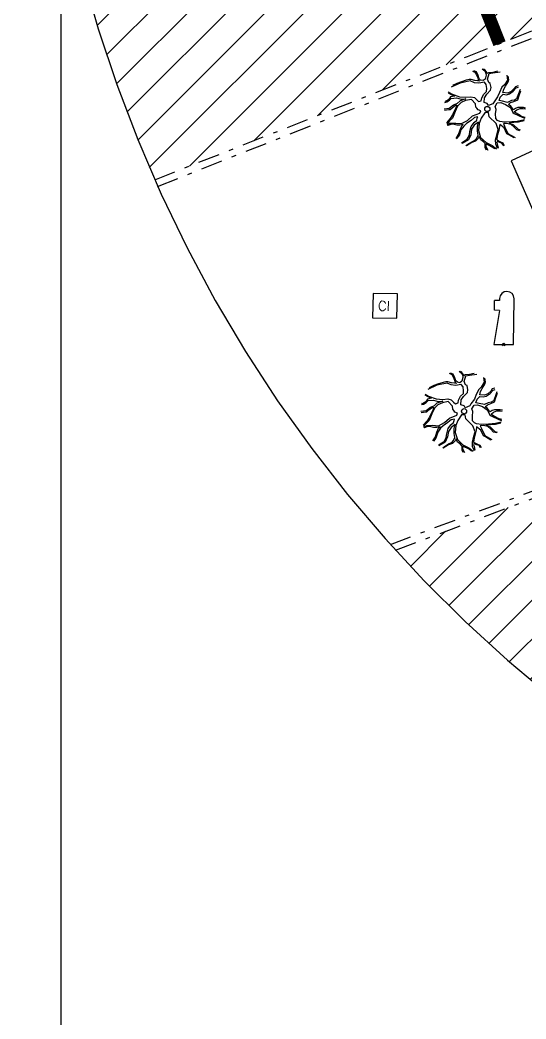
# Model space of a CAD drawing. Extents: x 352140 to 354978, y 6304672 to 6307963.
# Drawn here: x 352299.05 to 352310.75, y 6305314.78 to 6305337.89 of the extents above; entities that cross this region are included whole.
import ezdxf

# ---------------------------------------------------------------- set-up
doc = ezdxf.new("R2010")
doc.units = 0
doc.header["$PDMODE"] = 35
doc.header["$PDSIZE"] = 0.03
for name, pattern in [('DASHED', [19.05, 12.7, -6.35]), ('HIDDEN', [9.525, 6.35, -3.175]), ('JPG_DASHDOT', [1, 0.5, -0.25, 0, -0.25])]:
    doc.linetypes.add(name, pattern=pattern)
doc.layers.get('0').update_dxf_attribs({"linetype": 'CONTINUOUS'})
for name, color, linetype in [('00_Demarcacion Existente', 252, 'CONTINUOUS'), ('1-coordenadas', 8, 'CONTINUOUS'), ('1-RADIER', 251, 'CONTINUOUS'), ('2-ACHURADO PAVIMENTO HORMIGON 3', 8, 'CONTINUOUS'), ('LE_proyección abajo', 4, 'HIDDEN'), ('TOP-URB-SOLERAS -PAV', 2, 'JPG_DASHDOT'), ('Z-ARBOL', 253, 'CONTINUOUS'), ('Z-CR', 253, 'CONTINUOUS'), ('Z-GRIF', 253, 'CONTINUOUS')]:
    doc.layers.add(name, color=color, linetype=linetype)
doc.styles.add('ROMANS', font='romans.shx', dxfattribs={"width": 0.75})

# ---------------------------------------------------------------- blocks, each defined once
blk = doc.blocks.new('COORDENADAS')
at = {"layer": '1-coordenadas'}
blk.add_line((120, -900.625), (120, -0.625), dxfattribs=at)
blk = doc.blocks.new('CR')
at = {"layer": 'Z-CR', "color": 9, "true_color": 0xbdbdbd}
for p, q in [((-1.125, 1.125), (-1.125, -1.125)), ((1.125, 1.125), (-1.125, 1.125)), ((1.125, -1.125), (1.125, 1.125)), ((-1.125, -1.125), (1.125, -1.125))]:
    blk.add_line(p, q, dxfattribs=at)
at = {"layer": 'Z-CR', "color": 9, "true_color": 0xbdbdbd, "style": 'ROMANS'}
blk.add_text('CI', height=0.9, dxfattribs=at).set_placement((-0.651, -0.452))
blk = doc.blocks.new('GRIF')
at = {"layer": 'Z-GRIF'}
for p, q in [((-0.562, 1.969), (-0.562, 2.531)), ((-0.281, 2.531), (-0.562, 2.531)), ((-0.281, 2.651), (-0.281, 2.531)), ((0.562, 0), (0.562, 2.651)), ((-0.281, 1.969), (-0.562, 0)), ((-0.281, 1.969), (-0.562, 1.969)), ((-0.562, 0), (0.562, 0))]:
    blk.add_line(p, q, dxfattribs=at)
blk.add_arc((0.141, 2.651), 0.422, 0, 180, dxfattribs=at)
blk.add_point((0, 0), dxfattribs=at)
blk = doc.blocks.new('ARBOL')
at = {"layer": 'Z-ARBOL', "color": 9, "linetype": 'Continuous', "true_color": 0xbdbdbd}
for p, q in [((-0.477, 3.797), (-0.24, 3.601)), ((-1.403, 3.597), (-1.165, 3.491)), ((-1.029, 3.526), (-1.286, 3.62)), ((-1.165, 3.491), (-1.017, 3.252)), ((-0.902, 3.26), (-1.029, 3.526)), ((-1.017, 3.252), (-0.911, 2.96)), ((-0.911, 2.96), (-0.854, 2.754)), ((-0.767, 2.873), (-0.902, 3.26)), ((-0.63, 2.741), (-0.767, 2.873)), ((-0.207, 2.841), (-0.396, 2.696)), ((-0.207, 3.685), (-0.352, 3.773)), ((-0.24, 3.601), (-0.123, 3.368)), ((-0.057, 3.46), (-0.207, 3.685)), ((-0.104, 3.213), (-0.207, 2.841)), ((-0.123, 3.368), (-0.104, 3.213)), ((-0.029, 3.35), (-0.057, 3.46)), ((0.118, 3.442), (-0.029, 3.35)), ((0.016, 2.829), (0.166, 3.358)), ((0.526, 3.47), (0.118, 3.442)), ((0.166, 3.358), (0.515, 3.412)), ((0.515, 3.412), (1.206, 3.526)), ((0.952, 3.585), (0.526, 3.47)), ((1.849, 3.198), (1.905, 2.74)), ((2.025, 2.777), (1.962, 3.121)), ((-2.573, 2.463), (-3.436, 2.075)), ((-2.87, 2.43), (-3.296, 2.225)), ((-2.436, 2.588), (-2.87, 2.43)), ((-1.615, 2.657), (-2.573, 2.463)), ((-1.989, 2.729), (-2.436, 2.588)), ((-1.717, 2.798), (-1.989, 2.729)), ((-1.54, 2.794), (-1.717, 2.798)), ((-1.226, 2.493), (-1.615, 2.657)), ((-1.187, 2.697), (-1.54, 2.794)), ((-0.816, 2.445), (-1.226, 2.493)), ((-0.92, 2.661), (-1.187, 2.697)), ((-0.73, 2.639), (-0.92, 2.661)), ((-0.854, 2.754), (-0.73, 2.639)), ((-0.266, 2.536), (-0.816, 2.445)), ((-0.396, 2.696), (-0.63, 2.741)), ((-0.096, 2.323), (-0.266, 2.536)), ((-0.041, 1.935), (-0.096, 2.323)), ((-0.059, 1.667), (-0.041, 1.935)), ((0.148, 2.502), (0.016, 2.829)), ((0.28, 2.432), (0.148, 2.502)), ((0.364, 2.024), (0.28, 2.432)), ((0.316, 1.777), (0.364, 2.024)), ((1.387, 2.055), (1.15, 1.572)), ((1.627, 2.295), (1.387, 2.055)), ((1.564, 1.885), (1.729, 2.155)), ((1.905, 2.74), (1.627, 2.295)), ((1.729, 2.155), (1.875, 2.414)), ((1.875, 2.414), (1.998, 2.632)), ((1.998, 2.632), (2.025, 2.777)), ((2.52, 1.899), (2.249, 1.664)), ((2.463, 1.684), (2.748, 1.991)), ((2.673, 2.111), (2.52, 1.899)), ((2.914, 2.185), (2.673, 2.111)), ((2.748, 1.991), (2.957, 2.072)), ((-3.7, 1.548), (-3.498, 1.419)), ((-3.69, 1.634), (-3.381, 1.442)), ((-3.47, 1.143), (-3.63, 0.901)), ((-3.594, 0.834), (-3.415, 1.011)), ((-3.498, 1.419), (-3.116, 1.225)), ((-3.116, 1.225), (-3.47, 1.143)), ((-3.415, 1.011), (-2.907, 1.05)), ((-3.381, 1.442), (-2.627, 1.162)), ((-2.907, 1.05), (-2.46, 0.935)), ((-2.627, 1.162), (-2.021, 1.122)), ((-2.02, 0.956), (-2.574, 0.761)), ((-2.46, 0.935), (-2.02, 0.956)), ((-2.021, 1.122), (-1.544, 1.167)), ((-1.544, 1.167), (-1.222, 1.075)), ((-1.222, 1.075), (-1.003, 0.868)), ((-0.567, 0.785), (-0.517, 1.046)), ((-0.517, 1.046), (-0.333, 1.418)), ((-0.333, 1.418), (-0.059, 1.667)), ((-0.309, 0.615), (-0.27, 1.074)), ((-0.27, 1.074), (-0.047, 1.394)), ((-0.047, 1.394), (0.316, 1.777)), ((0.973, 1.154), (0.657, 0.687)), ((1.15, 1.572), (0.973, 1.154)), ((1.13, 0.793), (1.228, 1.135)), ((1.228, 1.135), (1.504, 1.399)), ((1.485, 1.554), (1.564, 1.885)), ((1.945, 1.511), (1.485, 1.554)), ((1.504, 1.399), (1.819, 1.354)), ((1.819, 1.354), (2.109, 1.435)), ((2.249, 1.664), (1.945, 1.511)), ((2.109, 1.435), (2.463, 1.684)), ((2.78, 0.975), (2.562, 0.851)), ((2.839, 1.115), (2.78, 0.975)), ((2.968, 1.452), (2.839, 1.115)), ((2.891, 0.879), (3.018, 1.291)), ((3.108, 1.847), (2.968, 1.452)), ((3.018, 1.291), (3.163, 1.716)), ((-3.598, 0.051), (-4.08, -0.022)), ((-4.02, 0.629), (-3.835, 0.669)), ((-3.923, 0.716), (-3.985, 0.728)), ((-3.63, 0.901), (-3.923, 0.716)), ((-3.835, 0.669), (-3.594, 0.834)), ((-3.185, 0.35), (-3.598, 0.051)), ((-3.521, -0.054), (-3.326, 0.12)), ((-3.326, 0.12), (-3.003, 0.375)), ((-2.972, 0.113), (-3.28, -0.567)), ((-2.845, 0.526), (-3.185, 0.35)), ((-2.811, 0.278), (-3.057, -0.248)), ((-3.003, 0.375), (-2.891, 0.369)), ((-2.891, 0.369), (-2.972, 0.113)), ((-2.574, 0.761), (-2.845, 0.526)), ((-2.487, 0.623), (-2.811, 0.278)), ((-2.048, 0.811), (-2.487, 0.623)), ((-1.495, 0.916), (-2.048, 0.811)), ((-1.107, 0.496), (-1.495, 0.916)), ((-1.069, 0.187), (-1.107, 0.496)), ((-0.979, 0.064), (-1.069, 0.187)), ((-1.003, 0.868), (-0.823, 0.713)), ((-0.861, -0.079), (-0.979, 0.064)), ((-0.823, 0.713), (-0.567, 0.785)), ((-0.003, 0.526), (-0.309, 0.615)), ((0.12, 0.322), (-0.003, 0.526)), ((0.541, 0.498), (0.12, 0.322)), ((0.657, 0.687), (0.541, 0.498)), ((0.749, 0.232), (0.945, 0.586)), ((0.826, -0.039), (0.749, 0.232)), ((0.945, 0.586), (1.274, 0.614)), ((1.429, 0.75), (1.13, 0.793)), ((1.274, 0.614), (1.74, 0.435)), ((1.922, 0.626), (1.429, 0.75)), ((1.74, 0.435), (2.184, 0.139)), ((2.296, 0.811), (1.922, 0.626)), ((2.013, 0.428), (2.208, 0.602)), ((2.225, 0.267), (2.013, 0.428)), ((2.184, 0.139), (2.434, -0.331)), ((2.208, 0.602), (2.522, 0.723)), ((2.391, 0.039), (2.225, 0.267)), ((2.562, 0.851), (2.296, 0.811)), ((2.484, -0.069), (2.391, 0.039)), ((2.67, 0.062), (2.484, -0.069)), ((2.522, 0.723), (2.891, 0.879)), ((2.895, 0.139), (2.67, 0.062)), ((2.788, -0.082), (3.118, 0.036)), ((3.155, 0.15), (2.895, 0.139)), ((3.118, 0.036), (3.409, 0.041)), ((3.428, 0.143), (3.155, 0.15)), ((3.409, 0.041), (3.612, 0.003)), ((3.628, 0.09), (3.428, 0.143)), ((-4.066, -0.115), (-3.635, -0.062)), ((-3.508, -0.915), (-3.874, -1.313)), ((-3.635, -0.062), (-3.521, -0.054)), ((-3.307, -0.878), (-3.565, -1.13)), ((-3.28, -0.567), (-3.508, -0.915)), ((-3.057, -0.248), (-3.307, -0.878)), ((-1.859, -1.079), (-1.388, -0.641)), ((-1.226, -0.808), (-1.537, -1.08)), ((-1.388, -0.641), (-0.693, -0.382)), ((-0.89, -0.736), (-1.226, -0.808)), ((-1, -1.062), (-0.949, -0.876)), ((-0.949, -0.876), (-0.89, -0.736)), ((-0.607, -0.187), (-0.861, -0.079)), ((-0.595, -0.883), (-0.783, -1.36)), ((-0.693, -0.382), (-0.607, -0.187)), ((-0.234, -0.349), (-0.595, -0.883)), ((0.11, -0.324), (-0.234, -0.349)), ((0.178, -0.729), (0.11, -0.324)), ((0.844, -1.384), (0.178, -0.729)), ((0.792, -0.47), (0.826, -0.039)), ((0.808, -0.895), (0.792, -0.47)), ((0.98, -1.093), (0.808, -0.895)), ((2.434, -0.331), (2.56, -0.43)), ((2.56, -0.264), (2.788, -0.082)), ((2.727, -0.401), (2.56, -0.264)), ((2.56, -0.43), (3.301, -0.782)), ((3.107, -0.61), (2.727, -0.401)), ((3.327, -0.727), (3.107, -0.61)), ((3.301, -0.782), (3.556, -0.877)), ((3.574, -0.789), (3.327, -0.727)), ((-3.565, -1.13), (-3.831, -1.435)), ((-3.796, -1.524), (-3.541, -1.346)), ((-3.449, -1.454), (-3.747, -1.578)), ((-3.541, -1.346), (-2.989, -1.331)), ((-3.269, -1.443), (-3.449, -1.454)), ((-2.882, -1.532), (-3.269, -1.443)), ((-2.989, -1.331), (-2.433, -1.376)), ((-2.593, -1.542), (-2.882, -1.532)), ((-2.273, -1.468), (-2.593, -1.542)), ((-2.581, -1.981), (-2.412, -1.607)), ((-2.235, -1.61), (-2.5, -1.982)), ((-2.433, -1.376), (-1.859, -1.079)), ((-2.412, -1.607), (-2.273, -1.468)), ((-1.964, -1.376), (-2.235, -1.61)), ((-1.537, -1.08), (-1.964, -1.376)), ((-1.64, -2.131), (-1.515, -1.642)), ((-1.515, -1.642), (-1.253, -1.285)), ((-1.237, -1.544), (-1.487, -1.919)), ((-1.253, -1.285), (-1, -1.062)), ((-0.841, -1.243), (-1.237, -1.544)), ((-0.934, -1.647), (-0.841, -1.243)), ((-0.924, -2.102), (-0.934, -1.647)), ((-0.783, -1.36), (-0.829, -2.029)), ((1.046, -1.935), (0.844, -1.384)), ((1.19, -1.179), (0.98, -1.093)), ((1.136, -1.801), (1.089, -2.048)), ((1.184, -1.464), (1.136, -1.801)), ((1.592, -1.783), (1.184, -1.464)), ((1.645, -1.25), (1.19, -1.179)), ((1.833, -1.361), (1.539, -1.381)), ((1.539, -1.381), (1.67, -1.707)), ((1.84, -2.342), (1.592, -1.783)), ((2.33, -1.215), (1.645, -1.25)), ((1.67, -1.707), (1.96, -2.305)), ((2.251, -1.456), (1.833, -1.361)), ((2.967, -1.261), (2.068, -1.316)), ((2.068, -1.316), (2.488, -1.486)), ((2.542, -1.708), (2.251, -1.456)), ((2.671, -1.205), (2.33, -1.215)), ((2.488, -1.486), (2.923, -1.916)), ((2.797, -1.983), (2.542, -1.708)), ((2.971, -1.156), (2.671, -1.205)), ((3.494, -1.121), (2.967, -1.261)), ((3.522, -1.022), (2.971, -1.156)), ((-2.944, -2.787), (-2.711, -2.409)), ((-2.67, -2.537), (-2.906, -2.839)), ((-2.711, -2.409), (-2.581, -1.981)), ((-2.5, -1.982), (-2.67, -2.537)), ((-1.893, -2.866), (-1.691, -2.483)), ((-1.553, -2.434), (-1.79, -2.916)), ((-1.691, -2.483), (-1.64, -2.131)), ((-1.487, -1.919), (-1.553, -2.434)), ((-1.168, -2.959), (-0.986, -2.768)), ((-0.825, -2.769), (-1.104, -3.047)), ((-0.986, -2.768), (-0.869, -2.489)), ((-0.869, -2.489), (-0.924, -2.102)), ((-0.829, -2.029), (-0.631, -2.685)), ((-0.76, -2.6), (-0.825, -2.769)), ((-0.614, -2.929), (-0.76, -2.6)), ((-0.631, -2.685), (-0.112, -3.176)), ((0.792, -2.926), (0.931, -2.365)), ((0.947, -2.534), (0.907, -2.918)), ((0.931, -2.365), (1.046, -1.935)), ((1.089, -2.048), (0.947, -2.534)), ((2.032, -2.439), (1.84, -2.342)), ((1.96, -2.305), (2.63, -2.689)), ((2.541, -2.732), (2.032, -2.439)), ((3.09, -2.053), (2.797, -1.983)), ((2.923, -1.916), (3.123, -1.969)), ((-2.428, -3.216), (-2.163, -3.011)), ((-1.79, -2.916), (-2.375, -3.272)), ((-2.163, -3.011), (-1.893, -2.866)), ((-2.023, -3.459), (-1.763, -3.283)), ((-1.468, -3.174), (-1.982, -3.498)), ((-1.763, -3.283), (-1.414, -3.063)), ((-1.104, -3.047), (-1.468, -3.174)), ((-1.414, -3.063), (-1.168, -2.959)), ((-0.371, -3.096), (-0.614, -2.929)), ((-0.209, -3.263), (-0.371, -3.096)), ((-0.194, -3.356), (-0.209, -3.263)), ((-0.193, -3.688), (-0.194, -3.356)), ((-0.073, -3.907), (-0.193, -3.688)), ((-0.118, -3.295), (-0.137, -3.563)), ((-0.137, -3.563), (0.039, -3.913)), ((0.469, -3.603), (-0.118, -3.295)), ((-0.112, -3.176), (0.447, -3.464)), ((0.447, -3.464), (0.866, -3.771)), ((0.709, -3.785), (0.469, -3.603)), ((0.795, -3.334), (0.792, -2.926)), ((0.979, -3.736), (0.795, -3.334)), ((0.95, -3.032), (0.906, -3.174)), ((0.906, -3.174), (0.947, -3.302)), ((0.907, -2.918), (1.258, -3.106)), ((0.947, -3.302), (1.033, -3.696)), ((1.12, -3.155), (0.95, -3.032)), ((1.423, -3.258), (1.12, -3.155)), ((1.258, -3.106), (1.481, -3.209)), ((1.558, -3.479), (1.423, -3.258)), ((1.481, -3.209), (1.614, -3.445))]:
    blk.add_line(p, q, dxfattribs=at)
at = {"layer": 'Z-ARBOL', "color": 9, "true_color": 0xbdbdbd}
blk.add_circle((0, 0), 0.245, dxfattribs=at)
blk = doc.blocks.new('A$C66036E5C')
at = {"layer": 'LE_proyección abajo', "color": 210, "linetype": 'DASHED', "ltscale": 20}
blk.add_arc((88.31, 32.205), 31.908, 130.2319, 77.1073, dxfattribs=at)

msp = doc.modelspace()

# ---------------------------------------------------------------- hatches: boundary and pattern name
at = {"layer": '2-ACHURADO PAVIMENTO HORMIGON 3'}
h = msp.add_hatch(dxfattribs=at)
h.set_pattern_fill('ANSI31', color=256, scale=0.2)
h.set_pattern_definition([(45, (0, 0), (-0.449012806053, 0.449012806053), [])])
edge = h.paths.add_edge_path()
edge.add_line((352341.035, 6305348.179), (352347.072, 6305350.197))
edge.add_line((352347.072, 6305350.197), (352352.002, 6305351.936))
edge.add_line((352352.002, 6305351.936), (352360.513, 6305355.192))
edge.add_line((352360.513, 6305355.192), (352362.048, 6305355.793))
edge.add_arc((352331.353, 6305347.075), 31.908, 15.8554, 28.5596)
edge.add_line((352359.379, 6305362.33), (352358.592, 6305362.021))
edge.add_line((352358.592, 6305362.021), (352346.531, 6305357.502))
edge.add_line((352346.531, 6305357.502), (352337.514, 6305354.407))
edge.add_line((352337.514, 6305354.407), (352329.564, 6305351.852))
edge.add_line((352329.564, 6305351.852), (352329.477, 6305351.822))
edge.add_line((352329.477, 6305351.822), (352329.952, 6305350.43))
edge.add_line((352329.952, 6305350.43), (352327.113, 6305349.461))
edge.add_line((352327.113, 6305349.461), (352326.648, 6305350.822))
edge.add_line((352326.648, 6305350.822), (352312.751, 6305345.907))
edge.add_arc((211152.579, 6660793.69), 382451.723, 291.65873843, 291.65967784, ccw=False)
edge.add_line((352306.923, 6305343.593), (352300.048, 6305340.901))
edge.add_arc((352331.353, 6305347.075), 31.908, 191.1572, 191.9126)
edge.add_arc((352331.353, 6305347.075), 31.908, 191.9126, 203.8174)
edge.add_line((352302.162, 6305334.19), (352309.395, 6305337.044))
edge.add_line((352309.395, 6305337.044), (352316.578, 6305339.886))
edge.add_arc((352317.536, 6305337.464), 2.605, 97.7143, 111.5865, ccw=False)
edge.add_line((352317.187, 6305340.045), (352327.409, 6305343.678))
edge.add_line((352327.409, 6305343.678), (352335.441, 6305346.276))
edge.add_line((352335.441, 6305346.276), (352341.035, 6305348.179))
edge = h.paths.add_edge_path()
edge.add_arc((352331.353, 6305347.075), 31.908, 336.6743, 358.2614)
edge.add_line((352363.247, 6305346.107), (352363.089, 6305346.045))
edge.add_line((352363.089, 6305346.045), (352337.01, 6305336.469))
edge.add_line((352337.01, 6305336.469), (352330.969, 6305334.226))
edge.add_line((352330.969, 6305334.226), (352314.054, 6305328.005))
edge.add_line((352314.054, 6305328.005), (352311.667, 6305327.111))
edge.add_line((352311.667, 6305327.111), (352307.733, 6305325.622))
edge.add_arc((352331.353, 6305347.075), 31.908, 222.2476, 246.48)
edge.add_line((352318.62, 6305317.818), (352334.909, 6305324.258))
edge.add_line((352334.909, 6305324.258), (352360.654, 6305334.441))

# ---------------------------------------------------------------- linework, layer by layer
at = {"layer": '00_Demarcacion Existente', "color": 210, "const_width": 0.3, "flags": 128}
msp.add_lwpolyline([(352307.563, 6305343.849), (352310.136, 6305337.338)], dxfattribs=at)
at = {"layer": '1-RADIER', "flags": 128}
msp.add_lwpolyline([(352310.408, 6305334.63), (352310.929, 6305333.433), (352311.993, 6305333.938), (352311.684, 6305335.22), (352310.408, 6305334.63)], dxfattribs=at)
at = {"layer": 'TOP-URB-SOLERAS -PAV', "flags": 128}
for points in [[(352302.23, 6305334.038), (352309.496, 6305336.917), (352315.421, 6305339.244)], [(352307.612, 6305325.757), (352311.529, 6305327.226), (352314.582, 6305328.418), (352316.614, 6305329.225)]]:
    msp.add_lwpolyline(points, dxfattribs=at)
at = {"layer": 'TOP-URB-SOLERAS -PAV'}
for points in [[(352309.395, 6305337.044), (352314.837, 6305339.197)], [(352302.162, 6305334.19), (352309.395, 6305337.044)], [(352307.733, 6305325.622), (352311.667, 6305327.111)]]:
    msp.add_lwpolyline(points, dxfattribs=at)

# ---------------------------------------------------------------- block references
at = {"color": 252, "linetype": 'DASHED'}
msp.add_blockref('COORDENADAS', (352180, 6306200.625), dxfattribs=at)
msp.add_blockref('A$C66036E5C', (352243.043, 6305314.871))
at = {"layer": 'Z-ARBOL', "linetype": 'ByBlock', "lineweight": -2, "xscale": 0.2441400029806206, "yscale": 0.2441400029806206, "zscale": 0.2441400029806206}
for p in [(352309.853, 6305335.827), (352309.316, 6305328.836)]:
    msp.add_blockref('ARBOL', p, dxfattribs=at)
at = {"layer": 'Z-CR', "xscale": 0.25, "yscale": 0.25, "zscale": 0.25, "rotation": 359.0901018221344}
msp.add_blockref('CR', (352307.488, 6305331.273), dxfattribs=at)
at = {"layer": 'Z-GRIF', "xscale": 0.4, "yscale": 0.4, "zscale": 0.4, "rotation": 359.090101839884}
msp.add_blockref('GRIF', (352310.232, 6305330.38), dxfattribs=at)

doc.saveas('drawing.dxf')
